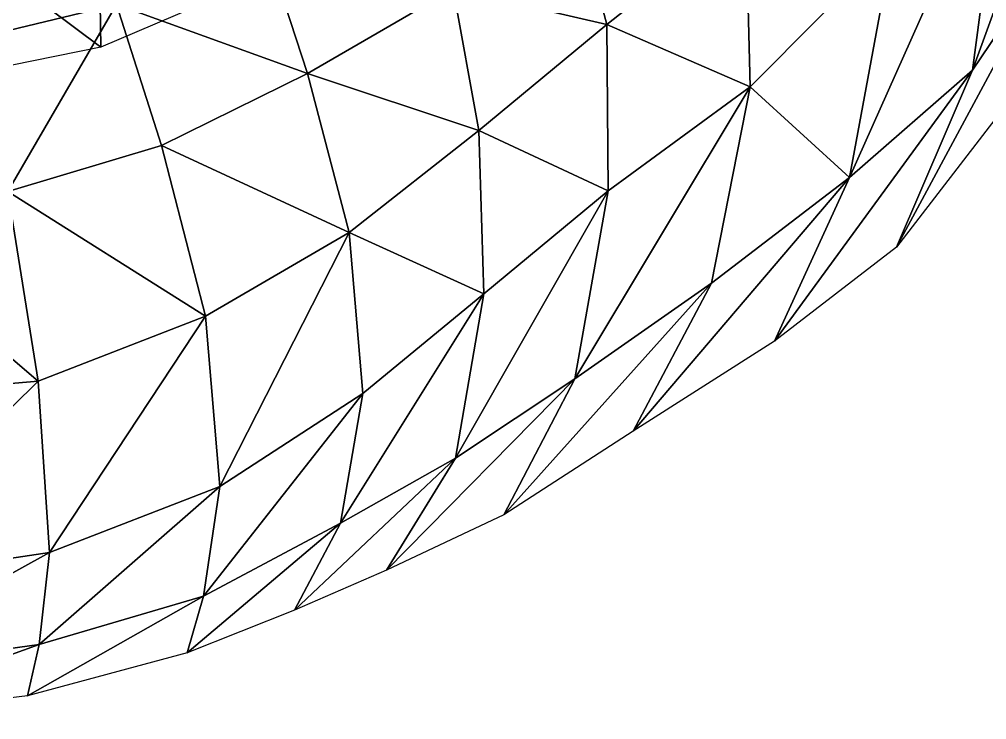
# Model space of a CAD drawing. Extents: x -8.9 to 8.9, y -9.3 to 12.9.
# Drawn here: x 0.86 to 5.334, y -9.337 to -6.098 of the extents above; entities that cross this region are included whole.
import ezdxf

# ---------------------------------------------------------------- set-up
doc = ezdxf.new("R2010")
doc.units = 0
doc.layers.add('head', color=254, linetype='CONTINUOUS')

msp = doc.modelspace()

# ---------------------------------------------------------------- meshes
at = {"layer": 'head', "color": 254}
mesh = msp.add_polyface(dxfattribs=at)
corners = [(5.754868, -5.634533, -1.4475), (5.402511, -6.521544, -0.467459), (6.066801, -4.874872, -0.514769), (5.70779, -5.681269, 0.28773), (5.268586, -6.332176, 1.228051), (5.857221, -4.710513, 1.016119), (5.416141, -5.225866, 1.795321), (4.700465, -6.829681, 2.01459), (4.900294, -5.745286, 2.489911), (4.241166, -6.41018, 3.147891), (4.062475, -7.318643, 2.646098), (3.428958, -7.761087, 3.177692), (3.584393, -6.891164, 3.571099), (2.87775, -8.126921, 3.626563), (3.008116, -7.367062, 3.989402), (4.220005, -5.613652, 3.532666), (4.953, -4.81568, 3.005125), (2.985328, -6.612222, 4.137936), (2.866332, -5.957099, 4.330701), (3.577398, -6.121824, 3.840892), (3.425418, -5.549307, 4.051411), (3.93419, -5.094132, 3.813086), (3.101859, -8.389105, 2.6955), (2.558377, -8.644835, 3.194588), (3.699364, -8.001943, 2.089504), (4.353111, -7.586116, 1.377635), (4.916902, -7.151255, 0.500428), (5.52965, -4.272309, 2.15106), (2.630996, -5.320506, 4.585083), (3.141495, -5.049038, 4.302724), (3.574877, -4.755387, 4.029734)]
mesh.append_faces([[corners[k] for k in face] for face in [(0, 1, 2), (3, 2, 1), (3, 4, 5), (6, 5, 4), (7, 6, 4), (7, 8, 6), (8, 7, 9), (10, 9, 7), (10, 11, 9), (12, 9, 11), (11, 13, 12), (14, 12, 13), (9, 15, 8), (16, 8, 15), (17, 18, 19), (20, 19, 18), (19, 20, 15), (21, 15, 20), (15, 21, 16), (11, 22, 23), (23, 13, 11), (10, 24, 22), (22, 11, 10), (7, 25, 24), (24, 10, 7), (26, 25, 4), (7, 4, 25), (1, 26, 3), (4, 3, 26), (6, 8, 27), (12, 19, 9), (15, 9, 19), (14, 17, 12), (19, 12, 17), (20, 18, 28), (28, 29, 20), (29, 21, 20), (29, 30, 21)]], dxfattribs={"color": 254})
mesh = msp.add_polyface(dxfattribs=at)
corners = [(2.87775, -8.126921, 3.626563), (2.345142, -8.428763, 4.008159), (3.008116, -7.367062, 3.989402), (2.449611, -7.828109, 4.402318), (1.711614, -8.765605, 4.381548), (1.786844, -8.258044, 4.81184), (2.385713, -7.084409, 4.610881), (1.720565, -7.470924, 5.062788), (1.518053, -6.680921, 5.123142), (2.192365, -6.348535, 4.707043), (2.985328, -6.612222, 4.137936), (2.866332, -5.957099, 4.330701), (2.133626, -8.830913, 3.530394), (1.636534, -9.027888, 3.851573), (2.558377, -8.644835, 3.194588), (1.98154, -5.70158, 4.902526), (1.309324, -6.029297, 5.226006), (2.630996, -5.320506, 4.585083), (1.808236, -5.256898, 5.126868), (2.391373, -4.876746, 4.83433), (3.141495, -5.049038, 4.302724), (2.034121, -4.804309, 3.008052), (2.20367, -4.995476, 2.972091), (1.596484, -5.164022, 3.756273), (1.734555, -5.383856, 3.767028), (2.222226, -5.647971, 2.616327), (1.747498, -6.009071, 3.419062), (2.453797, -4.55771, 2.012897), (2.472531, -5.268114, 1.642217), (1.846818, -5.191927, 3.625001), (1.955274, -5.070733, 3.394451), (1.817219, -5.397498, 3.468629), (1.898855, -5.306206, 3.295316), (1.834982, -5.236761, 3.100551), (1.871403, -4.97855, 3.135714), (1.824113, -4.961692, 3.716403), (2.057605, -4.947984, 3.129977), (2.001267, -5.133111, 2.934024), (1.748688, -5.00274, 3.114429), (1.766119, -5.177166, 2.919546), (2.103954, -5.040515, 2.768158), (2.197416, -4.821729, 2.901908)]
mesh.append_faces([[corners[k] for k in face] for face in [(0, 1, 2), (3, 2, 1), (1, 4, 3), (5, 3, 4), (6, 7, 8), (9, 6, 8), (9, 10, 6), (9, 11, 10), (3, 6, 2), (10, 2, 6), (12, 13, 1), (4, 1, 13), (14, 12, 0), (1, 0, 12), (3, 5, 6), (7, 6, 5), (15, 9, 16), (11, 9, 15), (17, 11, 15), (17, 15, 18), (19, 17, 18), (20, 17, 19), (21, 22, 23), (24, 23, 22), (22, 25, 26), (24, 22, 26), (27, 28, 25), (22, 27, 25), (29, 30, 31), (32, 31, 30), (33, 32, 30), (30, 34, 33), (35, 30, 29), (36, 37, 38), (39, 38, 37), (40, 37, 41), (36, 41, 37)]], dxfattribs={"color": 254})
mesh = msp.add_polyface(dxfattribs=at)
corners = [(0.806576, -6.894196, 5.432336), (-0.012429, -6.95122, 5.540034), (0.64843, -6.188613, 5.45329), (-0.015532, -6.241301, 5.547706), (-0.009416, -8.714981, 5.272585), (-0.010568, -7.853531, 5.536114), (0.947696, -7.771138, 5.403366), (0.999605, -8.563565, 5.129738), (0.952373, -8.98853, 4.681961), (-0.008752, -9.121623, 4.82047), (0.898738, -9.227239, 4.135064), (-0.008222, -9.336877, 4.280024), (1.518053, -6.680921, 5.123142), (1.720565, -7.470924, 5.062788), (1.636534, -9.027888, 3.851573), (1.711614, -8.765605, 4.381548), (1.786844, -8.258044, 4.81184), (1.309324, -6.029297, 5.226006), (2.192365, -6.348535, 4.707043), (1.98154, -5.70158, 4.902526), (1.808236, -5.256898, 5.126868), (0.553016, -5.70485, 5.563538), (1.155645, -5.569794, 5.379476), (-0.017362, -5.738522, 5.640239), (0.607779, -5.755905, 4.35624), (-0.007979, -5.792047, 4.409173), (0.560502, -5.504504, 4.311821), (0.612465, -6.352866, 4.002987), (-0.007629, -6.385192, 4.055294), (1.228165, -5.619221, 4.142679), (1.237071, -6.226756, 3.791632), (1.734555, -5.383856, 3.767028), (1.747498, -6.009071, 3.419062), (0.51207, -5.829551, 4.224826), (0.410342, -5.863018, 4.286786), (0.43477, -5.553051, 4.489336), (0.135828, -5.858402, 4.287405), (0.034785, -5.821513, 4.225903), (0.123868, -5.547829, 4.490037)]
mesh.append_faces([[corners[k] for k in face] for face in [(0, 1, 2), (3, 2, 1), (4, 5, 6), (7, 4, 6), (8, 9, 7), (4, 7, 9), (10, 11, 8), (9, 8, 11), (0, 6, 1), (5, 1, 6), (12, 13, 0), (6, 0, 13), (14, 10, 15), (8, 15, 10), (15, 8, 16), (7, 16, 8), (7, 6, 13), (16, 7, 13), (12, 17, 18), (2, 17, 0), (12, 0, 17), (19, 17, 20), (21, 22, 2), (17, 2, 22), (23, 21, 3), (2, 3, 21), (24, 25, 26), (24, 27, 25), (28, 25, 27), (29, 30, 24), (27, 24, 30), (31, 32, 29), (30, 29, 32), (33, 34, 35), (36, 37, 38), (34, 38, 35), (34, 36, 38)]], dxfattribs={"color": 254})

doc.saveas('drawing.dxf')
